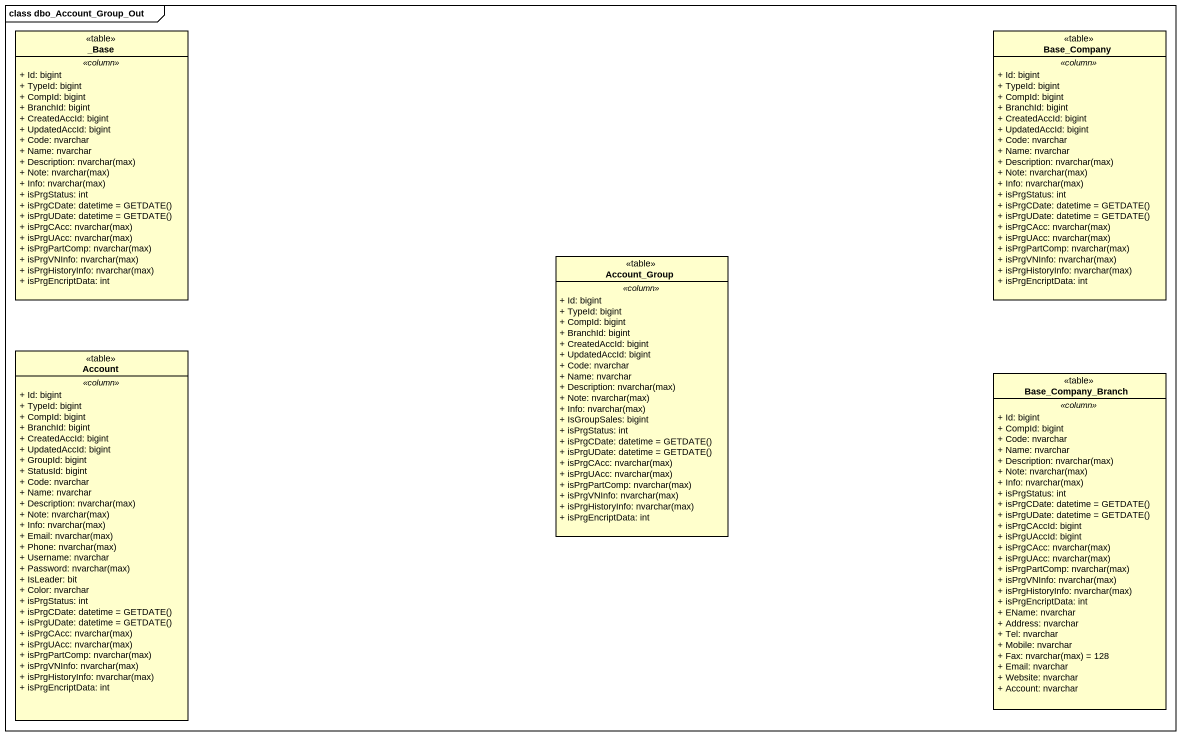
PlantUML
@startuml
mainframe class dbo_Account_Group_Out
hide circle
hide empty members
skinparam classAttributeIconSize 0
class "_Base" as Base <<table>> {
  .. <<column>> ..
  + Id: bigint
  + TypeId: bigint
  + CompId: bigint
  + BranchId: bigint
  + CreatedAccId: bigint
  + UpdatedAccId: bigint
  + Code: nvarchar
  + Name: nvarchar
  {field} + Description: nvarchar(max)
  {field} + Note: nvarchar(max)
  {field} + Info: nvarchar(max)
  + isPrgStatus: int
  {field} + isPrgCDate: datetime = GETDATE()
  {field} + isPrgUDate: datetime = GETDATE()
  {field} + isPrgCAcc: nvarchar(max)
  {field} + isPrgUAcc: nvarchar(max)
  {field} + isPrgPartComp: nvarchar(max)
  {field} + isPrgVNInfo: nvarchar(max)
  {field} + isPrgHistoryInfo: nvarchar(max)
  + isPrgEncriptData: int
}
class Base_Company <<table>> {
  .. <<column>> ..
  + Id: bigint
  + TypeId: bigint
  + CompId: bigint
  + BranchId: bigint
  + CreatedAccId: bigint
  + UpdatedAccId: bigint
  + Code: nvarchar
  + Name: nvarchar
  {field} + Description: nvarchar(max)
  {field} + Note: nvarchar(max)
  {field} + Info: nvarchar(max)
  + isPrgStatus: int
  {field} + isPrgCDate: datetime = GETDATE()
  {field} + isPrgUDate: datetime = GETDATE()
  {field} + isPrgCAcc: nvarchar(max)
  {field} + isPrgUAcc: nvarchar(max)
  {field} + isPrgPartComp: nvarchar(max)
  {field} + isPrgVNInfo: nvarchar(max)
  {field} + isPrgHistoryInfo: nvarchar(max)
  + isPrgEncriptData: int
}
class Account_Group <<table>> {
  .. <<column>> ..
  + Id: bigint
  + TypeId: bigint
  + CompId: bigint
  + BranchId: bigint
  + CreatedAccId: bigint
  + UpdatedAccId: bigint
  + Code: nvarchar
  + Name: nvarchar
  {field} + Description: nvarchar(max)
  {field} + Note: nvarchar(max)
  {field} + Info: nvarchar(max)
  + IsGroupSales: bigint
  + isPrgStatus: int
  {field} + isPrgCDate: datetime = GETDATE()
  {field} + isPrgUDate: datetime = GETDATE()
  {field} + isPrgCAcc: nvarchar(max)
  {field} + isPrgUAcc: nvarchar(max)
  {field} + isPrgPartComp: nvarchar(max)
  {field} + isPrgVNInfo: nvarchar(max)
  {field} + isPrgHistoryInfo: nvarchar(max)
  + isPrgEncriptData: int
}
class Account <<table>> {
  .. <<column>> ..
  + Id: bigint
  + TypeId: bigint
  + CompId: bigint
  + BranchId: bigint
  + CreatedAccId: bigint
  + UpdatedAccId: bigint
  + GroupId: bigint
  + StatusId: bigint
  + Code: nvarchar
  + Name: nvarchar
  {field} + Description: nvarchar(max)
  {field} + Note: nvarchar(max)
  {field} + Info: nvarchar(max)
  {field} + Email: nvarchar(max)
  {field} + Phone: nvarchar(max)
  + Username: nvarchar
  {field} + Password: nvarchar(max)
  + IsLeader: bit
  + Color: nvarchar
  + isPrgStatus: int
  {field} + isPrgCDate: datetime = GETDATE()
  {field} + isPrgUDate: datetime = GETDATE()
  {field} + isPrgCAcc: nvarchar(max)
  {field} + isPrgUAcc: nvarchar(max)
  {field} + isPrgPartComp: nvarchar(max)
  {field} + isPrgVNInfo: nvarchar(max)
  {field} + isPrgHistoryInfo: nvarchar(max)
  + isPrgEncriptData: int
}
class Base_Company_Branch <<table>> {
  .. <<column>> ..
  + Id: bigint
  + CompId: bigint
  + Code: nvarchar
  + Name: nvarchar
  {field} + Description: nvarchar(max)
  {field} + Note: nvarchar(max)
  {field} + Info: nvarchar(max)
  + isPrgStatus: int
  {field} + isPrgCDate: datetime = GETDATE()
  {field} + isPrgUDate: datetime = GETDATE()
  + isPrgCAccId: bigint
  + isPrgUAccId: bigint
  {field} + isPrgCAcc: nvarchar(max)
  {field} + isPrgUAcc: nvarchar(max)
  {field} + isPrgPartComp: nvarchar(max)
  {field} + isPrgVNInfo: nvarchar(max)
  {field} + isPrgHistoryInfo: nvarchar(max)
  + isPrgEncriptData: int
  + EName: nvarchar
  + Address: nvarchar
  + Tel: nvarchar
  + Mobile: nvarchar
  {field} + Fax: nvarchar(max) = 128
  + Email: nvarchar
  + Website: nvarchar
  + Account: nvarchar
}
@enduml
